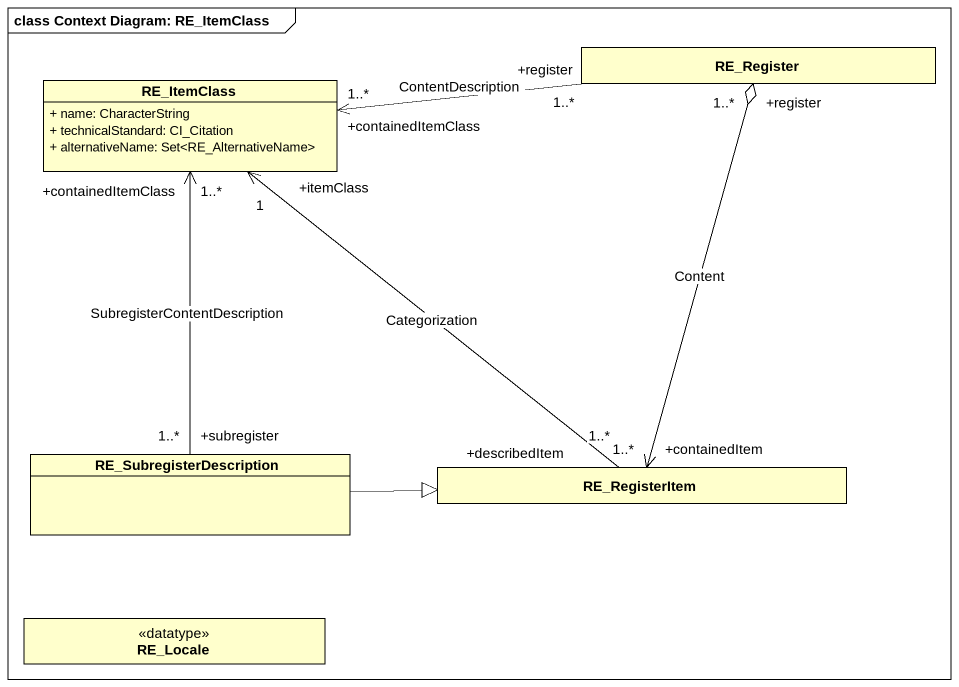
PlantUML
@startuml
mainframe class Context Diagram: RE_ItemClass
hide circle
hide empty members
skinparam classAttributeIconSize 0
class RE_ItemClass {
  + name: CharacterString
  + technicalStandard: CI_Citation
  + alternativeName: Set<RE_AlternativeName>
}
class RE_Register
class RE_SubregisterDescription
class RE_RegisterItem
class RE_Locale <<datatype>>
RE_Register "+register\n1..*" -left-> "+containedItemClass\n1..*" RE_ItemClass : ContentDescription
RE_Register "+register\n1..*" o--> "+containedItem\n1..*" RE_RegisterItem : Content
RE_SubregisterDescription "+subregister\n1..*" -up-> "+containedItemClass\n1..*" RE_ItemClass : SubregisterContentDescription
RE_SubregisterDescription -right-|> RE_RegisterItem
RE_RegisterItem "+describedItem\n1..*" -up-> "+itemClass\n1" RE_ItemClass : Categorization
@enduml
